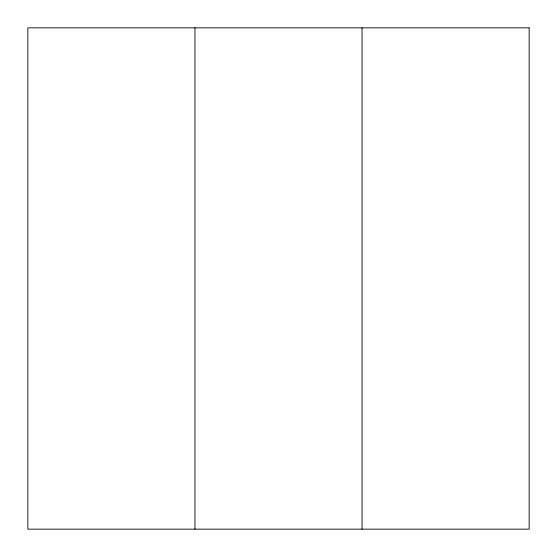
<?xml version="1.0" encoding="UTF-8"?>
<svg xmlns="http://www.w3.org/2000/svg" width="557" height="557" viewBox="0 0 557 557"><rect width="100%" height="100%" fill="white"/><g stroke="black" fill="none" stroke-linecap="round" stroke-linejoin="round"><path stroke-width="0.84" d="M362.05 27.85L362.05 529.15M194.95 27.85L194.95 529.15M529.15 27.85L27.85 27.85L27.85 529.15L529.15 529.15L529.15 27.85"/></g></svg>
